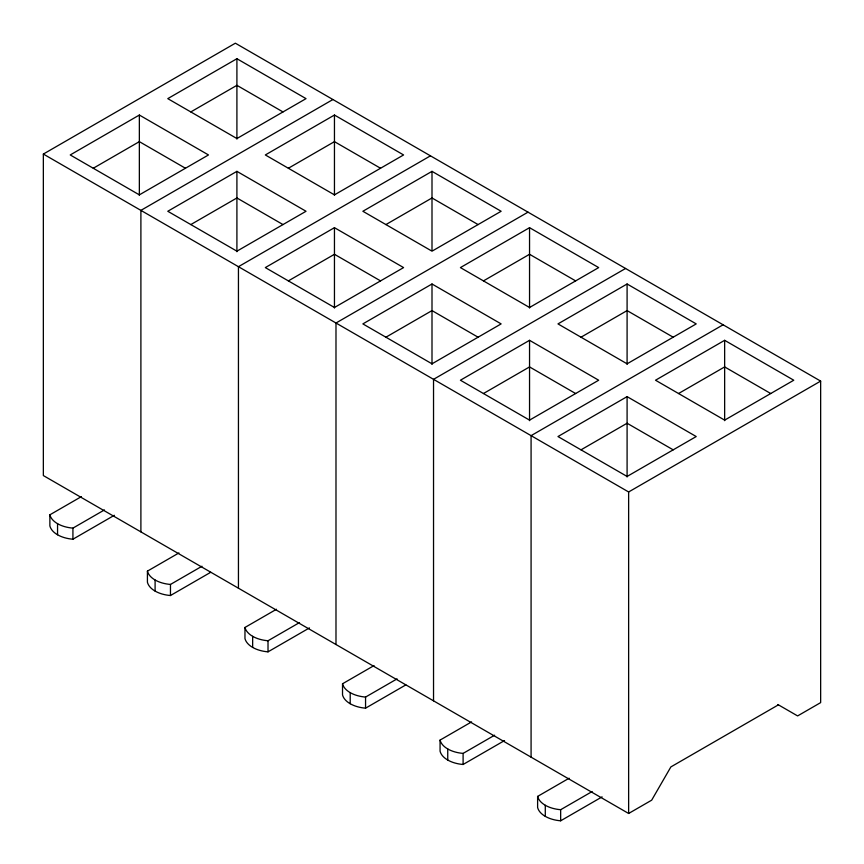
<?xml version="1.0" encoding="UTF-8"?>
<svg xmlns="http://www.w3.org/2000/svg" width="864" height="864" viewBox="0 0 864 864"><rect width="100%" height="100%" fill="white"/><g stroke="black" fill="none" stroke-linecap="round" stroke-linejoin="round"><path stroke-width="1.3" d="M778.41 704.84L670.874 766.919L651.672 800.183L628.636 813.478L43.351 475.567L43.351 154.062L235.364 43.2L820.649 381.11L820.649 702.616L797.612 715.921L777.87 704.527M139.352 115.042L70.232 154.948L139.352 194.864L208.483 154.948L139.352 115.042L139.352 195.404M236.909 58.72L167.778 98.636L236.909 138.542L306.029 98.636L236.909 58.72L236.909 139.082M93.269 168.253L139.352 141.642L185.447 168.253M190.814 111.931L236.909 85.331L282.992 111.931M332.921 99.522L140.897 210.384L140.897 531.889M236.909 171.353L167.778 211.27L236.909 251.176L306.029 211.27L236.909 171.353L236.909 251.716M334.454 115.042L265.324 154.948L334.454 194.864L403.585 154.948L334.454 115.042L334.454 195.404M190.814 224.575L236.909 197.964L282.992 224.575M288.371 168.253L334.454 141.642L380.538 168.253M430.466 155.833L238.442 266.695L238.442 588.211M334.454 227.675L265.324 267.592L334.454 307.498L403.585 267.592L334.454 227.675L334.454 308.038M432 171.353L362.869 211.27L432 251.176L501.131 211.27L432 171.353L432 250.376M288.371 280.886L334.454 254.286L380.538 280.886M385.916 224.575L432 197.964L478.084 224.575M528.012 212.155L335.988 323.017L335.988 644.522M432 283.997L362.869 323.903L432 363.82L501.131 323.903L432 283.997L432 364.36M529.546 227.675L460.415 267.592L529.546 307.498L598.676 267.592L529.546 227.675L529.546 308.038M114.35 515.29L72.922 539.212A27.151 15.682 0 0 1 49.874 525.906L49.874 514.814L81.389 496.627M385.916 337.208L432 310.597L478.084 337.208M483.462 280.886L529.546 254.286L575.629 280.886M49.874 514.814A27.151 15.682 0 0 0 72.922 528.12L104.436 509.922M625.558 268.477L433.534 379.339L433.534 700.844M529.546 340.319L460.415 380.225L529.546 420.131L598.676 380.225L529.546 340.319L529.546 420.671M627.091 283.997L557.971 323.903L627.091 363.82L696.222 323.903L627.091 283.997L627.091 364.36M210.74 572.27L170.467 595.523A27.151 15.682 0 0 1 147.42 582.217L147.42 571.136L178.934 552.938M483.462 393.53L529.546 366.919L575.629 393.53M581.008 337.208L627.091 310.597L673.186 337.208M147.42 571.136A27.151 15.682 0 0 0 170.467 584.442L201.982 566.244M723.103 324.788L531.079 435.661L531.079 757.166M627.091 396.63L557.971 436.547L627.091 476.453L696.222 436.547L627.091 396.63L627.091 476.993M724.648 340.319L655.517 380.225L724.648 420.131L793.768 380.225L724.648 340.319L724.648 420.671M309.442 627.923L268.013 651.845A27.151 15.682 0 0 1 244.966 638.539L244.966 627.458L276.48 609.26M581.008 449.842L627.091 423.241L673.186 449.842M678.553 393.53L724.648 366.919L770.731 393.53M244.966 627.458A27.151 15.682 0 0 0 268.013 640.753L299.527 622.566M43.351 154.062L628.636 491.972L820.649 381.11M405.842 684.904L365.558 708.167A27.151 15.682 0 0 1 342.522 694.861L342.522 683.77L374.036 665.582M342.522 683.77A27.151 15.682 0 0 0 365.558 697.075L397.073 678.877M504.533 740.567L463.104 764.478A27.151 15.682 0 0 1 440.068 751.183L440.068 740.092L471.582 721.894M440.068 740.092A27.151 15.682 0 0 0 463.104 753.397L494.618 735.199M602.089 796.878L560.66 820.8A27.151 15.682 0 0 1 537.613 807.494L537.613 796.414L569.128 778.216M537.613 796.414A27.151 15.682 0 0 0 560.66 809.708L592.175 791.521M628.636 491.972L628.636 813.478M560.66 809.708L560.66 820.8M545.292 805.28L545.292 816.361M463.104 753.397L463.104 764.478M447.746 748.958L447.746 760.05M365.558 697.075L365.558 708.167M350.201 692.647L350.201 703.728M268.013 640.753L268.013 651.845M252.655 636.325L252.655 647.406M170.467 584.442L170.467 595.523M155.099 580.003L155.099 591.095M72.922 528.12L72.922 539.212M57.553 523.681L57.553 534.773"/></g></svg>
